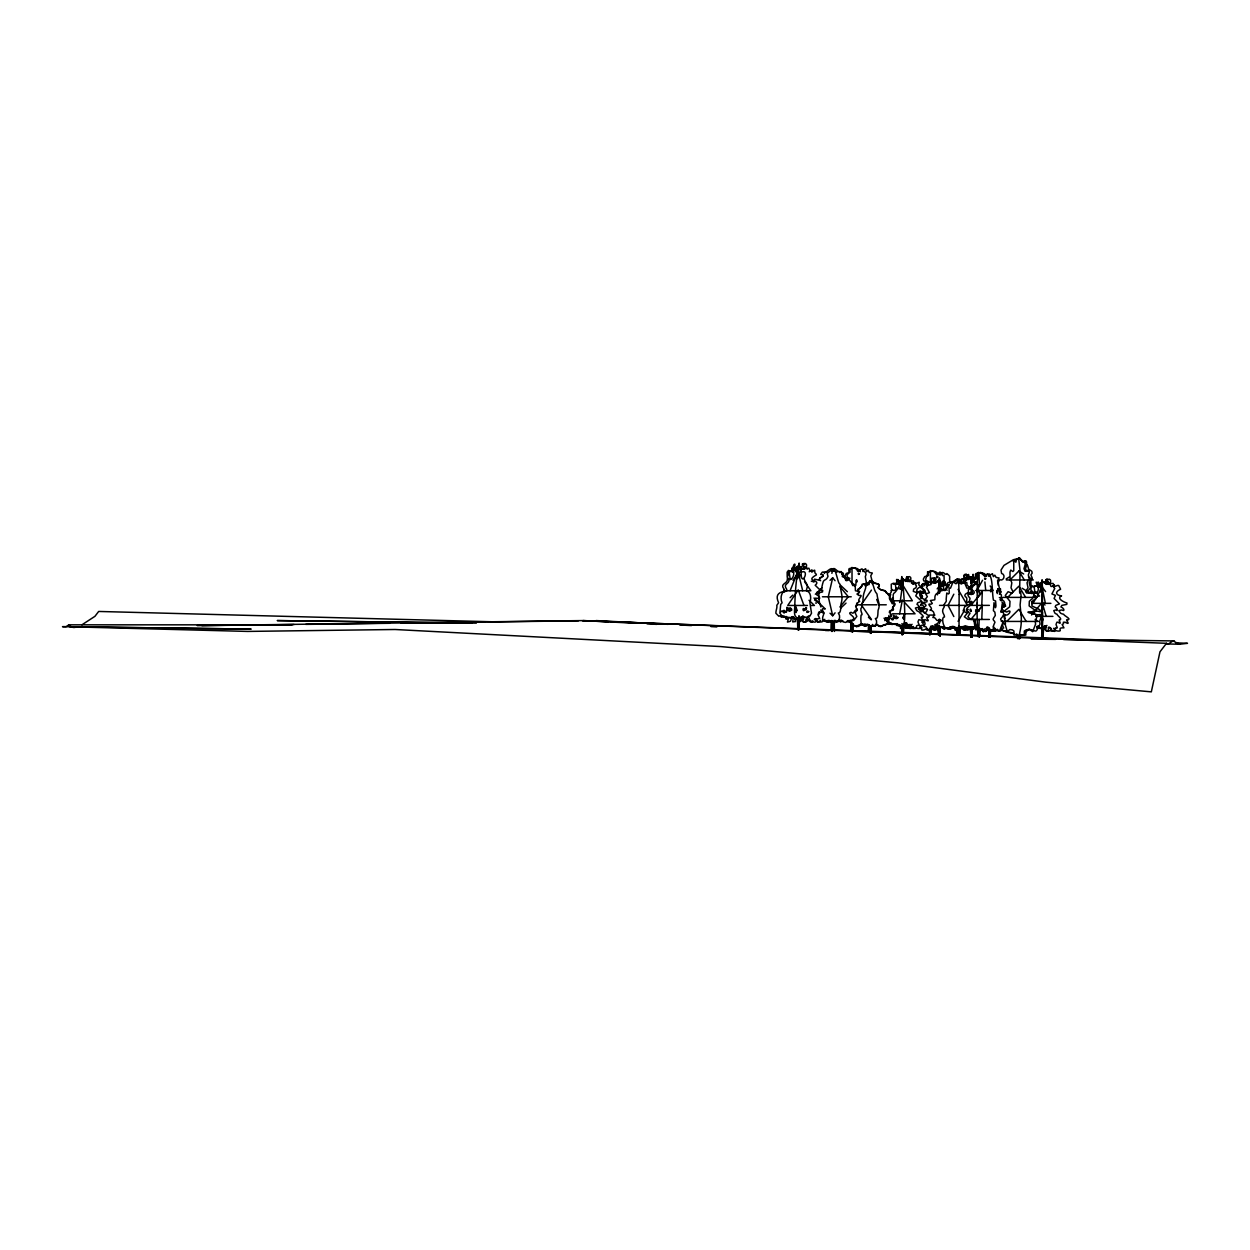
<?xml version="1.0" encoding="UTF-8"?>
<svg xmlns="http://www.w3.org/2000/svg" width="1250" height="1250" viewBox="0 0 1250 1250"><rect width="100%" height="100%" fill="white"/><g stroke="black" fill="none" stroke-linecap="round" stroke-linejoin="round"><path stroke-width="1.5" d="M797.359 572.141L796.938 579.016L797.297 566.641L797.922 573.266M901.578 625.406L901.609 628.562L901.828 625.703L896.938 625.531L897.391 623.672L891.703 624.375L891.687 623.328A2.812 1.781 -90 0 0 890.078 623.344L888.156 620.656L888.906 615.5M939.219 584.344L939.266 585.25L939.297 583.859M939.406 581.672L939.531 591.656L939.578 590.125M939.422 632.391L939.422 629.719M939.5 585.578L939.547 584.516L939.578 585.531M939.453 582.562L939.422 580.281L939.469 586.047M963.672 626.688C961.125 629.812 964.828 631.328 965.828 627.984M1042.188 630.984L1042.188 639.078L1042.109 625.453L1042.172 626.734M939.172 625.391L939.344 629.781L939.328 628.141M941.656 586.531C937.938 588.016 939.797 577.922 939.391 582.328M939.438 628.078L939.469 626.828L938.125 629.734L936.063 629.641L935 626.484L935.688 624.422M798.109 629.25C800.5 611.094 793.203 623.281 794.672 608.078C795.094 597 795.438 588.188 796.719 578.453M799.062 569.125L797.625 566.156L794.391 569.359M832.406 631.438L832.547 620.734L831.156 620.531M939.219 629.094L939.422 625.453M939.625 620.844L939.703 619.359L939.625 620.719M939.563 588.406L939.484 582.094M972.125 579.328L970.578 576.891L965.969 579.922M977.172 605.547C976.781 628.078 978.125 627.094 978.813 636.828M1018.641 638.703C1019.703 630.812 1022 626.953 1021.156 614.531M1045.375 603.344L1041.266 583.062L1043.531 581.609L1048.25 584.391M1042.062 583.109L1042.234 587.859L1042.219 584.781M1042.453 620.609C1042.438 613.547 1042.391 625.141 1042.453 618.578M790.109 578.453L789.125 572.078C796.578 567.719 793.844 580.844 788.969 579.578C789.562 584.391 782.703 583.516 786.469 588.922A2.375 1.922 -90 0 1 786.797 590.844C779.688 591.969 774.594 593.859 778.594 602.797L776.812 605.312C777.234 607.844 776.312 609.109 775.984 611.688L775.859 613.234L778.844 616.281A2.531 2.5 -90 0 1 781.281 616.125C779.984 618.766 784.406 615.625 785.922 617.484L791.094 617.672L792.328 616.578C794.391 621.109 801.812 615.859 797.641 629.25M896.125 589.891L895.359 584.25C903.672 581.469 896.172 591.141 894.938 592.453C890.656 594.438 896.047 601.297 891.031 601.828M902.312 631.109L902.328 626.016M939.344 581.547L939.359 577.859L940.359 581.781L939.266 593M939.219 627.797L939.281 628.703M939.469 588.188L939.469 587.984M971.344 636.812L971.422 627.406L969.984 626.781M971.5 586.797C971.406 584.172 970.953 577.719 975.109 578.156C978.078 576.969 973.828 575 976 573.562C979.828 573.391 982.719 571.625 986.016 574.953L986.562 576.453M973.125 579.922L972.703 578.5C971.438 574.203 966.438 583.875 969.063 577C968.156 570.406 968.344 578.812 966.359 578.875L964.281 583.234M1034.406 586.812C1039.875 582.484 1039.5 595.078 1034.094 592.938L1030.656 593M1042.594 581.562L1041.297 583.062L1041.906 585.344C1042 588.766 1042.188 573.203 1042.047 583.141M924.406 585.672C924.188 583.078 931.609 580.984 925.688 580.844C925.359 577.109 928.312 574.922 927.547 571.828C931.375 571.656 934.281 569.875 937.594 573.219L938.125 574.703M1042.125 629.672L1042.109 630.578M869.297 631.125C870.797 615.188 859.125 636.344 861.078 615.141C864.266 615.062 858.406 609.922 862 606.891C860.859 603.406 863.641 602.281 862.984 599.234C863.359 593.297 864.344 592.469 865.562 588.328C866.375 580.234 868.469 587.875 869.859 581.016C874.953 584.828 872.875 589.406 876.984 594C877.703 601.172 880.719 604.25 878.094 610.312C877.781 613.578 878.234 619.297 875.328 618.516C878.312 621.875 875.688 626.219 873.281 626.219C871.938 621.469 872.891 627.969 870.438 625.625M903.078 583.938L903.281 590.375L903.016 584.078M939.453 589.281L939.469 590.781L939.563 589.125M973.938 626.844L971.812 627.406L971.688 637.328M831.438 631.438L831.844 620.734M869.234 631.125L869.422 625.234L867.781 624.297M891.734 615.969L891.438 614.25M939.719 620.578L939.547 619.719M1041.688 637.391L1041.766 639.078L1041.875 586.688M1042.312 584.656L1042.312 590.547M1042.016 629.422L1042.047 631.125L1042 626.859M1042.609 611.844L1042.531 625.781M1029.344 571.156L1027.516 565.375L1025.25 563.25M1042.031 629.078L1042.016 626.844M1042.703 638.609C1039.266 632.688 1048 619.453 1044.938 629.344M939.141 619.25L939.188 622.922M1039.406 628.172C1036.734 629.047 1040.031 625.812 1037.906 626.188L1037 627.141M1042.281 583.375L1042.312 582L1042.328 583.188M1042.438 619.875L1042.453 619.031M924.297 600.562L927.344 596.656L925.781 594.094L929.422 592.656L926.5 587.188C928.547 586.312 925.969 581.469 929.062 585.172L931 584.562L931.672 582.141C935.938 582.844 931.656 579.234 934.281 577.922C938.203 578.969 931.016 587.391 938.5 580.328C927.812 587.5 937.234 579.031 932.234 577.922C929 579.125 933.75 583.203 928.578 582.141L926.719 585.172C923.422 581.672 918.719 586.422 923.234 588.688M989.078 636.844L989.312 628.797L986.891 628.141M798.422 625.031L798.344 629.781M798.641 629.25L798.984 615.75L799.125 619.688M957.328 633.953L957.594 627.562L955.375 627.703C953.281 624.984 950.531 626.984 947.734 628.625C943.281 628.797 940.828 626.984 936.438 624.953C936.375 622.641 945.172 619.828 939.203 619.75C935.969 622.859 936.266 616.5 932.859 617.516C935.406 614.594 933.938 610.125 929.938 610.109C935.156 609.109 924.781 602.984 930.922 604.234L932.328 603.469L930.375 600.531L934.781 599.797C935.141 598.219 934.203 595.953 936.469 593.656L938.5 592.625C941.094 592.922 940.812 584.719 941.406 590.5M797.516 629.25C801.266 617.422 795.266 620.719 793.391 616.578L792.375 617.672L787.562 617.547L786.188 616.453L783.781 617.328L784.406 616.25A2.531 2.047 -90 0 0 782.328 616.281L779.875 613.234L780.703 604.406L782.125 602.797C780.219 598.938 780.906 593.344 784.297 590.844A2.375 2.344 -90 0 0 783.891 588.922C779.562 583.219 788.156 584.062 787.297 578.672L790.656 579.016M1041.422 616.141L1039.641 621.5L1040.062 624.125L1036.641 630.531C1035.562 632.875 1028.844 626.578 1025.859 630.984L1025.781 635.109L1020.359 634.938L1019.672 638.703M866.594 585.562L867.203 583.172L867.828 584.391M988.875 636.844C990.812 618.516 986.453 637.188 983.938 629.531L979.797 628.516L979.391 636.828L979.469 628.516L982.719 629.531L983.484 631.688L984.625 631.172M1035.984 614.531C1015.188 609.859 1042.188 613.406 1034.938 610.156L1029.141 605.938L1029.328 601.359L1030.938 599.719C1033.391 599.016 1032.062 596.109 1035.172 596.062L1031.703 591.703L1026.891 593.172L1025.562 591.672L1028.031 587.797L1027 582.797L1029.25 578.734L1028.312 574.938L1029.328 572.156L1028.375 570.094L1025.156 571.375L1023.953 568.734C1028.094 555.547 1022.547 564.156 1021.641 560.781L1019.5 558.141L1013.109 561.078M939.328 581.859L939.359 583.109L939.328 582.094M977.141 604.047L977.047 607.688L977.406 577.969L978.672 572.328L979.125 574.625M978.219 630.875L978.312 627.438L976.641 625.703M1040.562 614.531C1031.328 616.078 1027.359 608.578 1040.641 611.781L1041.297 611.094L1038.938 609.297L1031.922 605.938L1032.156 601.359L1034.188 599.719C1037.062 599.109 1035.922 595.875 1039.531 596.062L1035.156 591.703L1029.078 593.172L1027.422 591.672L1030.531 587.797L1029.219 582.797L1032.234 578.062L1030.891 574.938L1032.156 573.156L1031.766 571.25L1029.969 570.031L1028.141 571.094M820.938 607.016C818.312 600.703 818.969 596.891 818.844 591.547M929.719 629.141L929.688 634.734M939.688 623.016L939.656 620.047M973.266 579.375L973.094 574.281L974.266 579.703M969.984 578.625L970.359 578.047M1017.75 638.703L1017.328 634.938L1013.953 635.109L1013.922 630.984L1012.312 629.812L1009.75 629.578L1007.359 631.703L1005.078 624.125L1005.75 620.5M796.078 609.031L796.078 609.906M970.578 629.938L970.906 637.328L970.391 627.344M978.922 627.438L979.187 619.391M901.875 623.641L902.297 624.172M981.781 605.375L982.297 591.734L970.875 605.375L989.391 605.375M981.781 619.453L982.297 605.812L970.875 619.453L989.391 619.453M1042.344 620.234L1042.359 619.266M929.422 629.141L929.375 634.734M958.172 580.391L958.281 579L958.5 583.797M944.438 583.234L944.844 585.578L949.281 584.547M852.688 623.562L852.516 631.891M957.828 628.625L957.609 628.047M801.453 572.141C810.828 568.484 800.25 589.812 801.219 571.062C802.063 556.75 799.875 583.047 797.188 568.734M958.516 583.812L958.687 581.859L959.109 594.406M958.609 626.938L958.406 633.953M788.062 608.25L786.969 610.094M824.375 573.438L824.406 572.719C826.969 572.547 832.047 565.188 833.297 570.641L833.891 571.328M1031.875 590.719L1031.688 593.594M832.094 630.297C834.531 625.031 829.797 617.484 827.562 621.891L826.547 621.812C817.016 619.109 828.906 611.859 820.688 612.047L819.109 612.125L819.297 613.844L817.906 614.656L819.734 618.469L814.25 619.359M979.375 590.422L979.375 594.578M979.094 575.625L979.359 585.609M1041.719 635.688L1041.953 628.641L1038.797 628.203M1038.234 586.844C1037.109 580.016 1039.766 583.172 1040.828 587.859C1043.375 584.938 1042.125 586.734 1042.406 590.406M943.859 590.5L943.297 585.359L946.969 584.859M852.953 623.562L852.719 631.891M933.266 625.969C932.562 628.172 937.516 627.562 934.484 629.359M884.859 620.656L885.844 618.078M976 584.609L976.062 582.328L977.188 581.938M973.141 627.016L974.984 626.797M796.156 608.5L796.078 607L796.844 611.062L796.188 607.609M1017.672 638.125L1017.734 634.891L1016.781 634.266M901.781 633.125L901.703 625.844M900.313 625.875L901.281 625.844L900.562 628.5L900.406 625.547M921.891 607.953L922.812 610.25L921.094 611.859M873.188 625.688L870.344 626.141L870.312 633.391M937.719 581.516L939.062 580.281L940.734 581.781L939.375 585.422M794 568.25C797.578 559.984 790.062 565.984 795.344 570.719M975.859 611.016C980.891 612.859 975.188 607.812 975.625 611.781M799.344 617.953L798.812 629.781M1017.453 638.125L1017.531 634.891L1016.328 634.266M979.547 636.828L979.562 628.516L982.203 629.531C983.344 635.094 983.687 627.688 985.766 628.891L986.391 628.406C987.75 621.953 993.312 639.344 993.406 626.031L994.359 623.547C996.781 621.203 991.203 620.453 993.781 617.781L995.312 615.453L994.859 612.141L993.406 610.688L994 602.688L995.438 607.688L995.984 606.016L995.594 601.016L993.406 600.094C991.984 592.562 992.828 580.188 990.016 575.906C987.406 578.344 989.172 569.922 985.016 576.484C982.656 574.297 980.672 571.406 976.688 573.562L976.016 578.156C967.703 580.344 980.266 583.656 975.328 584.234M969.484 578.203L970.688 576.891M990.016 637.281L990.281 630.969M1037.891 583.188L1038.312 582.062L1040.875 587.859M870.328 627.172L870.344 632.281M903.172 633.812L903.516 624.828L905.219 623.203M1042.734 637.859L1043.312 626.734L1045.25 625.766M903.813 615.375L903.344 618.734L903.844 615.156M867.109 624.516L866.313 626.109L864.281 625.188M945.5 627.719L944.156 629.344L941.375 627.062L939.688 627.359L939.953 636.109M921.703 601.719L921.828 603.109L925.406 604.109L926.031 605.656C924.375 606.219 922.281 610.75 925.547 608.688L927.516 609.312L926.312 611.859A8.5 6.094 -90 0 1 924.125 612.922M930.969 628.984L930.781 633.828L931.203 628.984M1041.734 623.219L1041.781 622.125L1041.703 623.234M989.719 576.156L989.531 573.984L987.547 574.484M785.422 617.141L786.062 619.125L788.281 619.109L787.453 622.094L790.484 621.219L791.906 617.344L793.203 618.594L792.703 621.938L795.594 621.547L794.594 618.359M795.578 611.047L795.969 612.562L795.547 611.031M816.047 598.562L814.641 598.703M902.172 580.625L902.391 579L902.625 585.297M944.938 590.625L945.438 589.016L947.141 590.234M858.078 590.594C857.766 587.734 862.875 588.016 862.156 584.266C868.781 584.266 866.406 585.484 865.312 576.578C867.672 573.344 863.5 569.922 863 571.594C862.406 564.141 858.266 575.094 857.094 570C854.578 566.5 852.594 568.672 849.156 568.609C847.984 570.562 850.359 572.359 847.75 574.156C844.516 577.062 852.172 579 846.625 579.281M831.234 630.297L831.141 621.797C825.313 623.703 825.984 617.922 821.953 621.891L817.891 622.156L816.969 620.125L814.891 619.859M798.953 629.781L798.844 620.531M903.375 633.812L903.984 623.516M970.875 585.547L969.656 588.938L972.203 591.062L971.578 594.578M856.391 580.438C857.516 586.641 856.594 572.438 855.781 585.531L852.516 585.531M900.328 600.781L902.547 584.656L912.344 600.781L893.719 600.781M990.203 637.281L990.578 630.969M1042.938 637.859L1043.75 626.734L1046.984 625.453M973.016 627.016C971.781 634.156 976.828 623.562 974.516 620.688M919.375 608.281L919.328 609.516L922.094 611.656M977.469 631.078L978.312 629.203M951.75 627.719L950.641 629.312L946.75 627.969M975.203 626.922L976.047 628.609L978.109 628.578M972.766 626.844L971.688 628.203L971.859 636.812M814.062 581.891L814.609 579.172L819.109 580.188L820.422 577.484L822.812 576.547L823.234 574.797L820.656 574.422L822.359 572.078L826.5 572.031M902.688 589.5L902.641 587.406M971.844 627.406L972.172 636.812M900.672 585.547L901.797 576.578L901.906 581.625M1040.953 587.859L1042.266 586.703L1040.906 583.062C1042.156 579.047 1049.609 588.109 1045.781 581.672C1047.203 575 1046.984 584.516 1050.016 583.422L1050.25 584.203M875.547 625.688L873.781 626.219M947 588.406L946.797 584.859L944.375 584.984M958.641 625.906L959.031 628.766L959.125 594.797M1000.562 629.281L1001.672 630.328A4.859 4.859 0 0 1 1003.047 630.906L1006.5 630.719M899.656 613.797L902.391 600.016L899.578 602.516M975.766 581.703L975.969 584.297M957.25 635.203L957.078 628.547L952.969 627.891M870.328 626.625L872.516 625.547M898.969 584.281C897.031 572.5 903.859 592.891 901.437 580.5C902.641 576.5 913.047 585.641 907.594 579.109M937.453 594.891L939.438 585.938L940.625 591.312M798.984 568.734L790.062 590.766M835.078 580.719L832.687 577.797L828.297 596.781L832.687 615.75L835.078 612.828M921.625 598.578L922.141 596.172L920.531 594.422M967.078 628.25C965.672 631.344 971.156 629.688 969.344 627.578M1000.531 600.547L1002.141 598.672L999.344 597.547M1048.281 628.266L1048.375 627.25M793.766 572.141C792.469 555.062 798.141 586.5 798.312 566.172C800.469 577.656 798.25 552.891 799.609 568.203M804.703 566.719L807.281 569.141M864.937 585.688L865.75 583.266L866.141 585.109M956.875 635.203C960.469 627.562 952 628.328 949.781 627.141L948.406 629.125L947 628.047M931.625 582.922L932.969 582.094M956.453 629.281L958.156 629.938M998.297 585.344L998.375 581.781L999.922 579.734C1003.641 581.578 1006.062 574.5 1001.594 573.438L1001 570.094L1003.984 565.375L1013.297 559.75L1019.75 558.141L1023.359 562.203C1028.031 556.984 1026.75 566.734 1025.375 568.734L1026.906 571.375M792.781 572.141C791.375 568.5 794.641 565.688 791.859 568.25C792.734 575.125 786.844 567.469 788.422 571.953M950.609 583.047L957.156 579L961.5 583.703L963.234 583.203M940.344 582.562L939.469 584.906M834.438 630.297L833.984 624.281L835.375 621.328C839.703 623.625 840 617.016 843.047 621.891L845.719 622.438L847.531 621.266C862.703 618.656 844.672 613.578 851.219 612.312C854.406 615.562 853.875 608.938 857.281 609.891C854.172 606.266 857.516 602.406 859.75 601.344C855.609 600.547 865 594.172 859.141 595.547L857.781 594.734L859.656 591.547L855.453 590.766C855.109 588.984 855.953 586.578 853.828 584.125L851.875 583.016C849.078 580.781 850.516 578.344 845.688 580.188L844.125 575.875L841.797 574.547M828.828 620.297L828.219 622L826.547 620.734M974.906 579.109L976.922 577.344M976.484 574.625L980.547 572.328L983.625 574.188M962.312 579.703L964.672 578.578L964.719 577.203M974.312 579.406L974.312 577.344L973.203 579.609M797.953 573.266L798.156 572.5L800.328 575.578M938.937 625.5L937.875 627.156C935.531 625.219 936.141 632.547 934.359 629.016M841.812 574.25L841.016 571.438L839.328 572.578M1031.953 603.656L1031.734 601.703M831.875 573.375C834.312 559.922 837.75 583.438 839.453 583.641L839.922 584.125C840.797 592.453 843.391 596.281 841.109 603.531C840.703 607.422 841 613.547 838.312 613.062C841.313 616.797 838.672 621.859 836.312 621.891C834.75 617.281 831.797 626.078 833.422 630.297M959.312 635.203L960.078 628.094C963.453 630.156 963.25 624.031 965.469 628.625L968.125 628.875L969.344 626.844M799.203 575.922L799.609 574.859L799.344 577.969M866.922 624.438L865 626.312L863.641 625.688M908.516 628.016L905.656 627.594L907.172 625.703L906.609 623.141L903.422 624.172L903.25 631.109M821.062 590.766L822.656 583.641C823.844 578.078 825.688 581.719 827.984 576.547C827.797 573.859 825.828 573.844 829.453 571.547C831.078 571.172 832.734 565.703 833.094 570.641M860.531 623.859C859.75 629.109 851.984 625.422 850.016 622.219L850.219 620.422M926.828 628.609L926.609 629.781L929.187 629.641A5.281 3.688 -90 0 1 930.219 629.016L930.391 628.703M822.203 576.672L823.25 575.734M921.766 621.938L924.5 621.406L925.094 623.859L923.844 626.578C929.234 626.141 924.047 630.484 928.922 629.641A5.281 3.781 -90 0 1 930 629.016C934.312 620.719 930.703 631.359 935.203 629.375C938.438 629.219 932.25 622.312 938 625.547L936.297 624.5M860.641 586.969C861.188 589.891 855.281 588.141 858.75 591.062L858.141 593.609L856.859 594.078M868.75 584.828L870.234 580.5L871.047 581.781M1049.141 630.578C1043.578 631.891 1046.516 628.828 1046.062 625.703M836.25 572.031L837.141 572.062M890.672 618.109C893.094 620.266 897.438 615.766 893.125 617.531M995.469 628.453L994.531 630.953L991.203 629.703M907.938 576.844L909.625 576.641C912.844 577.844 908.109 581.922 913.25 580.859L915.094 583.891L919.266 582.266L918.766 584.859L920.75 586.719C914.719 589.125 915.984 592.859 921.719 593.328C916.172 595.656 923.953 599.625 927.094 600.438L926.922 601.828L921.953 602.812L921.078 604.375C923.656 604.969 926.016 609.562 921.75 607.406L919.016 608.031L920.688 610.578A8.5 8.453 -90 0 0 923.719 611.641C923.859 613.094 931.438 616.203 928.453 617.234C923.031 615.562 932.922 623.719 925.078 619.609L922.859 620.672L918.875 619.672L917.922 621.922L919.359 625.297C913.578 624.828 919.063 629.234 913.844 628.359A5.281 4.094 -90 0 0 912.688 627.734L909.969 624.281L909.094 625.406L909.766 628.359L905.281 628.016L905.828 623.141M941.328 626.828L939.688 627.359L939.922 634.406M999.484 589.578C1001.766 586.719 999.266 591.547 1001.297 591.844L999.406 594.281M1053.219 586.016L1054.391 584.828L1054.094 586.938M953.828 594.188L948.047 605.375L953.828 616.547M1041.844 631.062L1041.859 628.391L1039.562 628.109M850.672 620.422L850.469 622.219C853.469 627.781 858.438 625.438 862.438 624.438M908.172 624.531L908.094 626.516M930.094 628.141L930.016 629.641L933.375 629.375M975.406 578.047L974.438 579.609M896.828 587.984L894.828 590.375L890.953 590.438L891.344 591.891L889.812 594.25L888.062 594.672M977.016 590.484L982.547 580.25M862.875 570.453L865.609 568.734L866.609 571.734L868.031 570.188L869.344 572.469L872.344 573.016L870.75 575.828L872.859 583.797M982.156 628.531L980.953 630.328A4.859 3.438 -90 0 0 979.984 630.906L979.672 630.953M913 584.125L913.109 582.266M998.391 630.578L994.094 630.641M960.703 581.484L961.562 578.875C966.453 579.844 961.812 575.609 964.906 574.359C970.75 574.078 961.219 581 967.203 579.703M958.078 621.344L964.609 610.156M782.969 611.859L783.984 610.203M1036.875 627.406L1037.109 626.234M920.344 593.078C922.281 589.828 923.625 592.188 925.672 592.578M824.812 619.375L823.047 620.266M811.766 571.953L811.922 569.844L809.188 571.766M1000.672 611.797L1001.422 610.672M930.484 627.797L930.688 626.188M781.938 610.875L780.609 612M961.109 627.094L959.406 629.188M796.938 567.859C799.438 563.438 801.031 569.609 804.203 569.344C807.578 568.625 799.578 563.297 805.344 563.5C808.641 564.828 803.703 569.297 808.938 568.25L809.875 571L812.547 571.688C816.625 567.453 813.25 573.062 816.078 573.969L816.391 574.891C803.734 582.031 822.203 579.344 815.172 585.25L819.109 589.062L822.688 590.375L822.516 591.953L817.594 593.078L816.719 594.828C819.188 595.484 821.719 600.656 817.375 598.25L815.422 598.328L814.641 600.031C819.656 603.156 821.312 605.203 825.25 608.969C817.562 606.844 828.172 616.047 821.719 612.141M970.625 593.266L972.344 592.656L973.062 594.016M967.438 576.766L965.625 578.531L966.141 579.922M856.531 604.797L861.25 604.797L871.453 590.078M792.953 580.141L795.062 577.109M784.031 613.141L784.953 611.891L783.141 610.953M964.547 575.531L966.234 574.281L967.344 575.297M940.641 588.922L940.516 590.531M890.422 600.781L892.609 597.844M899.172 589.047L902.453 584.656M1175.812 642.844L1187.5 643.312L1179.531 644.25L1173 640.938L1167.938 644.25L1166.484 643.312L1159.969 651.828L1151.328 691.859L1045.766 682.172L898.266 662.859L720.422 646.547L395.078 629.5L247.578 631.422L69.734 626.766L251.141 629.094L62.5 626.672L66.062 626.672L68.875 624.828L292.172 624.828M937.172 588.875L939.438 585.938L942.109 590.781M974.766 579.609L976.469 577.422L976.641 578.625M831.969 571.328L832.531 570.641C833.422 565.062 836.891 572.156 839.469 571.547C845.219 573.344 843.531 573.797 842.25 576.547C844.266 578.125 849.625 577.797 846.125 580.688M926.484 628.703L926.234 629.016A5.281 5.281 0 0 0 924.75 629.641C917.797 631.891 925 625.625 919.641 627.359M977.453 597.797L982.297 591.734M977.453 611.875L981.094 607.328M970.625 594.406L970.844 592.688L969.297 593.969L968.344 593.234L968.484 587.875L966.922 588.188L964.156 581.906L960.859 583.797L957.453 579L954.578 581.953L948.125 582.5L946.469 584.672L948.969 585.016L948.563 586.641L946.234 587.5L944.969 590.016L940.906 589.016L940.547 590.531M866.844 584.922C869.125 581.25 871.5 578.922 874.578 583.344C880.219 583.828 880.047 584.938 878.203 587.531C880.875 592.141 885.437 588.172 886.484 593.062L888.203 594C891.203 596.703 887.469 599.594 891.438 600.297L893.312 600.328L891.734 602.781L892.25 603.734L894.547 603.297M902.641 585.297L903.062 579.438L903.016 584.281M839.891 607L848.312 596.781L839.891 586.547M1029.266 629.219L1025.375 632.219M893.719 584.25L895.375 583.234L898.156 584.078M868.953 583.094C869.953 578.016 873.047 582.969 875.562 583.266C880.578 584.797 879.172 585.188 878.016 587.531C881.469 591.484 884.547 589.344 886.875 593.062L888.625 594C891.703 596.719 887.891 599.625 891.938 600.297L893.922 601.031C889.5 604.531 896.891 601.953 894.594 605.469C890.797 608.094 895.938 609.375 891.687 610.672M800 617.688C800.953 626.188 800.422 618.141 802.953 615.75M951.844 627.016L950.484 628.625L945.75 628.062C942.594 625.781 941.391 616.375 944.5 616.984C944.734 614.047 940.266 612.031 944.281 606.828C942.719 603.297 947.563 602.5 946.156 599.328L946.766 592.984L948.359 593.969L949.219 593.234L949.094 587.875L950.516 588.188L953.031 581.906L956.031 583.797L959.516 579.031L961.75 581.953L965.359 583.047M1031.547 614.984L1042.125 602.578L1045.016 605.078M973.547 619.266L970.672 619.406L967.859 616.797L970.047 613.281L968.094 612.344C961.984 607.203 975.922 604.906 971.562 601.359C968.672 605 969.484 600.609 970.031 598.312C962.734 589.469 976.75 597.25 973.812 591.062C967 587.875 981.266 581.938 972.188 582.578L971.797 580.859M907.656 579.312L909.5 581.641M961.656 627.984L959.438 629.875M1035.875 591.781L1034.547 592.938M820.766 620.297L818.406 621.859M906.828 623.203C900.234 624.125 903.75 625.75 902.516 634.828M1033.875 593L1034.984 592.453L1034.109 586.812L1035.625 585.797L1038.219 586.641M1009.969 579.969L1018.906 571.031L1023.688 574M1007.656 597.391L1018.859 586.188L1025.641 597.391M1048.156 581.875L1048.516 583.375M842.828 620.734L840.422 622.047L839.266 620.297M790.109 597.688L792.812 595.094M815.344 594.25L822 587.922M830.016 580.328L832.687 577.797M840.688 608.156L846.031 603.094M901.25 589.453L900.969 586.703L900.953 589.5M889.312 612.531L889.688 610.875M798.438 619.344C801.906 619.984 800.469 615.562 802.469 617.672C804.969 616.344 808.656 618.219 808.281 616.125A2.531 1.484 -90 0 1 809.734 616.281L811.516 613.234L809.891 602.797C811.391 598.172 810.984 591.906 806.5 590.844A2.375 1.391 -90 0 1 806.734 588.922C808.984 584.062 804.656 582.703 804.109 578.453M989.297 575.766L992.422 573.688L993.406 576.688L994.828 575.141L996.141 577.422L999.125 577.969L997.531 580.781L999.75 589.359L999.266 592.766L1001.391 594.953L1001.031 600.094C1004.891 598.906 1006.047 606.656 1003.625 607.188C1002.031 597.688 1001.969 608.188 1001.234 611.516C1005.469 612.266 1003.391 616.25 1001.594 617.781C997.828 620.812 1006.156 620.984 1002.469 623.547L999.547 630.953L995.641 630.078L993.375 626.719M971.859 619.266L968.047 619.406L964.344 616.797L967.234 613.281L963.125 610.844L964.906 606.375L970.328 603.906L970.516 601.953L969.219 601.359C963.797 605.891 969.156 597.594 965.359 596.766C962.859 594.109 969.609 591 970.5 594.469M1019.844 634.266L1019.141 638.125M784.375 589.594L783.625 591.391L784.609 592.141M788.125 573.547L788.031 575.984M975.406 619.391C973.484 625.609 981.094 628.094 978.078 636.484M796.969 577.734C795.109 579.156 796.062 572.766 796.859 575.922M815.875 618.469L815.031 619.125C819.484 623.734 810.172 622.531 809.422 619.016C809.266 615.031 804.641 619.047 807.766 620.922C802.812 624.188 800.906 620.781 802.719 616.609M1004.312 616.656L1005.219 618.453M933.156 582.094L933.656 580.594M835.625 620.531L834.109 620.453M877.188 624.578L875.594 624.719M81.906 624.828L94.953 616.312L98.672 611.453L496.094 621.875M969 626.875L965.203 625.812L963.969 627.344L959.438 627.562L959.812 633.953M915.578 627.734A5.281 5.25 -90 0 1 917.047 628.359C924.781 629.406 915.594 624.906 924.125 625.297L922.375 622.578C926.016 621.312 918.172 616.25 922.734 617.234C924.969 616.109 919.109 613.062 919.047 611.641A8.5 6.594 -90 0 1 916.687 610.578L915.375 608.031L917.5 607.406C921 609.5 918.844 604.938 916.984 604.375L917.672 602.812L921.766 601.328L915.766 595.891L917.266 592.812L913.312 591.375L913.672 589.094L915.953 587.703L916.484 585.906C914.328 585.062 917.078 580.172 913.703 583.891L911.594 583.281L910.875 580.859C908.016 581.703 907.922 572.484 906.453 579.109C910.781 585.516 902.375 576.609 901.156 580.5L902.547 584.141L900.562 585.297M920.453 598.156L922.531 596.656L920.359 594.094L925.453 592.656L924.969 590.375L921.047 588L923.031 586.141L922.109 584.344L927.453 581.859L923.719 580.844L923.344 579.109L924.703 576.625L928.469 575.484L928.391 571.828C931.328 571.609 933.203 569.953 935.484 573.219L936.734 574.969L940.031 571.953L940.719 574.938L941.734 573.391L942.672 575.672L944.047 575.25L944.141 582.078M974.297 619.391L973.484 620.703C975.734 623.438 972.609 626.188 978.031 627.438L977.828 636.484M887 623.484L887.219 623.344A2.812 2.188 -90 0 1 887.906 623.031M1046.906 584.391C1048.391 583.062 1043.344 579.266 1047.391 579.203M1006.156 578.969L1009.344 576.984M923.172 609.859L922.109 608.734L918.312 609.281M847.047 580.672L849.828 578.266L845.328 577.625L844.938 575.906L846.297 573.422L850.078 572.281L850 568.609C853.344 568.203 856.188 566.906 859.188 570L860.422 571.766M971.797 590.094L971.859 593.234M876.047 625.453L871.219 626.141L871.172 633.391L871 626.625L872.984 625.672M888.781 618.359C884.297 617.516 883.313 618.969 888.406 621.891C886.875 625.172 882 625.859 878.719 626.219C875.859 621.531 876.594 627.719 873.375 625.672M805.562 617.609C807.156 617.156 811.312 625.891 812.844 620.781M796.891 572.766L798.297 571.969L796.953 568.734C798.469 563.156 800.5 569.375 803.516 569.359C805.188 567.859 799.516 563.562 804.062 563.5L804.625 564.047M941.922 626.656L939.891 626.797M939.359 574.969C943.625 568.672 944.938 576.688 946.922 573.562C951.922 577.688 948.266 575.859 950.25 583.234M902.984 579L901.625 580.5L902.453 584.453L900.719 585.25M886.969 623.719L897.891 624.578C899.938 623.641 904.813 628.562 901.891 634.828L902.281 626.797L901.281 625.844M1035.719 614.906C1038.125 614.812 1035.906 619.766 1035.266 621.5L1035.594 624.125L1032.688 631.703L1029.641 629.578L1026.359 629.812L1024.328 630.984L1024.281 635.109L1019.969 634.938L1019.438 638.703M863.016 623.828L857.594 625.812M978.094 627.562L972.875 628.734L970.859 626.844M1048.734 584.391C1050.547 583.094 1044.141 579.047 1049.406 579.203C1052.641 580.406 1047.891 584.484 1053.047 583.422L1054.922 586.453C1060.172 584.203 1058.219 585.719 1060.281 588.469L1060.594 589.281C1054.531 591.688 1055.797 595.422 1061.578 595.891C1055.984 598.234 1063.828 602.188 1066.969 603L1066.797 604.391L1061.812 605.375L1060.922 606.938C1063.516 607.531 1065.891 612.125 1061.594 609.969L1058.844 610.594L1060.531 613.141A8.5 8.5 0 0 0 1063.578 614.203C1063.734 615.656 1071.344 618.766 1068.344 619.797C1062.891 618.125 1072.828 626.297 1064.953 622.172L1063.359 622.234L1063.547 623.75L1062.125 624.484L1063.984 627.859C1055.422 627.469 1064.641 631.984 1056.875 630.922A5.281 5.281 0 0 0 1055.391 630.297L1053.547 628.344M954.375 627.359C957.484 626.516 951.938 632.219 958.047 629.875M986.922 628.375L989.375 628.891M923.109 592.828L923.734 589.312M912.078 624.281L910.953 625.406L912.016 628.016L910.562 628.562L906.563 627.594L908.578 624.688M1040.234 614.906L1041.297 614.609M918.188 607.5L919.094 607.156M1042.219 587.016C1038.078 590.359 1039.906 581.719 1036.109 582.266C1038.875 588.328 1034.812 585.219 1030.969 586.812L1031.047 591.406L1032.172 592.453M818.156 591.953L817.031 592.141M805.859 621.938C799.375 622.031 805.031 619.531 803.703 616.609M971.406 582.906L970.969 583.594L970.641 579.609M837.438 620.906L838.5 620.531M936.875 582.328L935.109 583.109M916.656 592.688L920.469 590.906L922.031 592.719M885.859 624.719L888.234 622.312L884.062 618.219L886.922 618.875L891.234 615.969C889.375 613.75 889.859 609.094 893.391 609.516C890.391 607.672 895.281 605.812 894.344 603.297M971.141 585.797L976.625 583.594L974.234 581.438M801.75 617.094L800.219 617.297M939.344 585.422C942.5 589.812 941.578 578.047 943.891 581.906M940.797 586.578L943.656 580.719L943.281 585.578M890.781 594.641L890.234 595.594M967.828 629.5L963.594 629.5M934.281 577.922C938.203 577.922 933.453 581.797 934.875 583.109M892.781 624.422L891.297 624.312M785.547 612C781.25 609.672 791.297 613.109 783.328 612.016M1039.328 627.922L1036.906 628.203M899.328 625.609L898.328 625.641M855.594 606.547L856.297 606.031C857.922 605.172 855.641 604.047 857.234 602.812M1000.859 611.688L1002.156 611.625C1005.141 613.531 1003.219 609.344 1001.719 608.828L1002.297 607.406L1005.734 606.031L1001.875 601.922M978.094 611.453C975.094 612.469 976.437 608.375 978.109 610.844M866.906 584.922C862.984 582.062 863.219 585 860.75 586.797M975.734 611.453L977.875 611.047L975.516 610M968.203 611.797L966.781 610.219L968.234 609.406M811.266 581.219L813.688 581.766M1004.766 614.531C1008.141 617.5 1013.562 607.781 1006.672 612.047L1004.312 611.094L1009.703 606.781L1010 601.359L1005.297 595.422L1008.125 591.703L1011.906 593.172L1012.938 591.672L1011.016 587.797L1011.828 582.797L1010.063 578.734L1009.984 572.156L1010.734 570.094L1012.859 571.516L1013.766 570.719L1013.75 560.562L1015.875 562.219L1016.578 559.266L1019.125 558.312L1024.062 562.422M72.578 627.266L101.797 626.875M197.266 625.625L583 620.578L1166.484 643.312M104.578 626.891L75.391 627.266A5237.969 161.609 -90 0 1 68.875 624.828M201.891 625.641L264.172 624.828M270.703 624.828L294.078 624.531M305.766 624.375L389.531 623.281M401.219 623.125L485 622.031M496.688 621.875L578.516 620.797M582.406 620.75L927.906 633.359M940.156 636.109L939.781 627.359L943.125 626.922M941.328 627.094L943.453 626.891M1006.359 579.969L1033.25 579.969L1028.469 576.984M975.688 590.484L993.078 590.484L990.188 585.938M785.578 590.766L810.875 590.766L804.547 581.656M822.438 596.781L851.234 596.781M1002.578 597.391L1036.844 597.391L1033.578 595.359M1050.891 603.344L1033.031 603.344L1042.203 587.219L1045.578 591.609M863.203 604.797L876.828 604.797M886.266 604.797L878.781 604.797L876.688 599.391M807.453 605.469L787.734 605.469L798.219 589.906L803.969 605.469M810.953 605.469L814.438 605.469L809.031 600.281M939.5 605.375L967.406 605.375L958.078 589.391M892.406 613.797L915.062 613.797L904.922 602.766M929.234 615.078L934.938 615.078M1035.641 616.359L1052.922 616.359M1001.266 621.438L1004.922 621.438M1043.156 639.078L1041.594 639.078L1041.953 628.641L1040.375 628.109M476.344 623.125L277.219 620.578L472.031 623.125M1031.312 639.125L1055.703 639.375M1063.5 639.484L1174.453 640.938M903.438 589.875C904.094 599.312 905.672 617.578 904 623.516M818.219 613.234L819.828 612.891L819.297 611.859M1047.156 630.641L1051.625 630.922L1050.75 627.969M816.062 621.297L818.047 621.594M992.75 630.641L995.672 630.906L995.609 629.516M825.344 630.5L829.234 630.609M856.516 631.312L877.938 631.875M889.625 632.188L1119.375 640.625M1165.938 643.906L1179.531 644.25M1048.609 583.375L1049.734 583.422L1051.016 586.453L1052.266 586.453C1055.188 582.766 1052.703 587.578 1054.75 588.469L1051.906 593.938L1055.438 595.375L1054.094 598.453L1059.469 603.891L1055.797 605.375L1055.188 606.938C1056.781 607.484 1058.844 612.031 1055.656 609.969L1053.75 610.594L1054.922 613.141A8.5 5.891 -90 0 0 1057.031 614.203C1057.062 615.609 1062.281 618.625 1060.328 619.797C1056.797 618.531 1063.312 626.016 1057.984 622.172L1056.875 622.234L1056.016 624.484L1057.312 627.859C1052.062 627.438 1057.141 631.75 1052.391 630.922A5.281 3.656 -90 0 0 1051.359 630.297C1047.391 621.156 1050.281 635.438 1045.047 629.672M583 620.578L608.234 621.875M616 622.266L633.469 623.172M647.047 623.859L656.75 624.359M596.047 620.578L668.125 624.344M679.812 624.969L691.5 625.578M710.984 626.594L716.828 626.906M1029.453 579.703L1030.766 580.797L1031.047 585.344L1032.969 586.797M815.547 603.031L816.5 603.109M1003.453 615.516L1004.453 616.266M869.359 625.188L864.531 624.297M896.922 624.578L894.391 624.203M907 576.641C904.922 578.547 908.016 584.844 903.094 579M1042.906 581.562L1046.562 584.391M1008.625 632.031L1012.656 632.922M971.906 582.906L971.922 581C971.234 587.469 970.781 571.812 972.609 579.281M970.828 588.344L967.109 585.234L966.766 582.484L964.625 582.125L963.484 580.391L963.719 583.172M956 580.391L956.828 580.688M935.469 627.656C938.719 627.938 933.859 631.094 932.719 629.297M1014.594 633.812L1006.047 632.031L1001.141 629.219M1005.594 623.812L1003.109 623.328L1002.578 625.594L1003.703 628.078C998.797 627.688 1003.531 631.672 999.094 630.906A4.859 3.438 -90 0 0 998.641 630.578M885.766 624.734C882.25 623.641 882.734 628.016 878.922 626.219L876.891 624.344M856.781 608.906C859.078 610.797 853.406 611.547 855.75 614.125L856.844 616.438L853.859 620.359L848.359 622.047L846.938 621.25M889.328 619.891L888.531 619.266L889.359 618.734M792.625 571.891L789.219 570.938L787.125 572.078L787.203 577.297L788.328 578.453M827.703 620.531L828.688 620.906M848.016 620.5L851.188 622.484L850.984 631.531M938.891 580.281L940.344 581.781M939.422 585.734L940.688 586.578M1055.656 628.578C1053.078 627.797 1057.734 632.984 1052.781 630.922A5.281 3.812 -90 0 0 1051.703 630.297L1050.844 629.156M850.734 621.312L849.188 620.5M971.016 576.891L972.578 578.5M1022.141 588.234L1030.312 593.328M1035.094 619.406L1038.344 621.438L1006.766 621.438L1018.891 609.312L1026.219 621.438M1004.984 614.906L1004.25 617.984L1005.344 621.344M820.625 610.031L821.469 610.625M820.625 580.688C818.609 580.719 819.438 576.781 820.703 578.188M892.484 589.891L891.344 588.844L891.266 584.25L893.375 583.234L896.969 584.281L896.578 579.438L899.547 583.031M999.984 599.562L1001.219 600.469M1017.984 559.297L1018.641 558.141L1020.094 571.25L1019.578 591.672L1019.766 593.172L1020.516 591.703L1021.062 595.422L1020.094 605L1021.047 614.891M868.359 624.75L868.516 631.125L868.859 625.234L864.641 624.297M1040.484 592.062L1040.5 589.266L1041.266 590.562M868.437 617.25L871.125 619.734M840.688 585.391L847.359 591.719M814 598.047L819.344 603.094M830.016 613.219L832.687 615.75M935.047 624.5L937.891 625.453L938.5 635.094M997.328 629.281L998.125 630.328M805.469 619.844L806.047 620.922M961.172 626.578C963.578 627.453 963.781 632.891 967.891 628.172M788.875 608.188C788.031 610.531 789.938 612.516 791.094 609.328C790 609.062 788.438 610.984 790.109 607.719C793.516 610.406 791.75 610.969 786.438 610.594M889.141 623.219L888.719 624.312L891.281 623.906M861.25 604.797L871.453 619.516M928.422 584.062L927.406 584.016L927.922 585.656M972.062 593.203L970.594 591.891M1018.906 571.031L1024.312 579.969M913.344 626.5L914.031 628.5L911.703 628.359A5.281 3.328 -90 0 0 910.766 627.734L910.625 627.422M898.281 582.094L897.875 579.438L900.188 583.031M1041.766 585.406L1042.297 586.703M986.828 629.172L986.625 630.594L983.281 630.578M851.203 621.875L851.281 631.531M944.938 585.578C946.781 579.953 942.812 580.141 942.313 586.047M904.234 618.625L904.094 619.438M1042.125 602.578L1046.203 616.359M798.219 572.547L802.703 590.766M984.281 574.953L984.531 576.016M797.844 578.016L797.859 574.859L798.016 576.328M975.766 627.875L976.031 630.031L974.312 627.094M857.422 626.219L856.344 626.734L855.953 625.812M997.266 593.594L996.969 590.719M984.891 581.953L985.719 590.484M989.062 637.281L988.641 627.656M938.766 635.094L938.359 625.453L938.781 635.094M797.797 629.781L797.422 617.953M939.563 591.172L939.578 593.172M971.172 637.328L970.938 627.344M834.188 621.562L834.469 631.438M989.672 629.469L990 636.844M920.656 604.547L920.719 605.656M833.531 621.562L833.609 624.562M977.219 602.984L977.219 603.578M959.438 633.953L959.141 627.562L961.594 627.703C963.547 625 965 627.234 967.719 627.141L969.109 628.734L972.156 628.062C974.062 623.844 969.641 633.625 972.109 636.812M1042.422 594.453L1042.594 610.031M939.422 626.125L939.422 635.094M989.531 629.203L989.531 637.281M930.406 570.578L930.406 583.281M930.406 628.984L930.406 634.734M852.016 567.375L852.016 584.359M852.016 622.484L852.016 631.891M991.328 588.812C988.797 595.531 993.5 588.938 991.328 588.812M1042.156 582.797L1042.188 581.562L1042.156 582.797M978.328 586.344L978.391 584.859L978.328 586.344M997.859 588.812L996.984 592.359L999.078 589.469L997.859 588.812M978.266 578.5L978.172 579.469L978.266 578.5M1042.547 621.828L1042.5 621.938M903.422 617.062L903.344 617.891L903.422 617.062M799.75 620.922L799.438 622.094L799.578 617.953L799.75 620.922M978.938 611.047L979.094 609.969L978.938 611.047M1042.25 589.266L1042.234 590.562L1042.25 589.266M977.422 588.812L977.531 592.422L977.422 588.812M985.719 578.719C984.484 581 983.969 576.531 985.719 578.719M897.859 617.672C896.266 619.938 893.828 618.125 896.094 615.812C896.625 619.141 897.516 615.906 897.859 617.672M859.438 573.766C858.062 576.062 857.562 571.562 859.438 573.766M937.828 576.969C936.562 579.312 935.828 574.734 937.828 576.969M804.828 609.156C803.438 613.844 801.547 606.359 804.828 609.156M971.344 611.016C969.25 613.469 970.078 605.75 971.344 611.016M893.859 617.219C895.922 619.766 892.75 611.938 893.859 617.219M787.188 609.359C789.859 612.25 785.75 603.391 787.188 609.359M891.203 618.766C892.609 621.672 895.375 618.062 891.297 618.719M805.797 607.609C804.344 613.562 808 606.781 805.797 607.609M884.719 618.766C887.281 621.781 891.141 617.906 884.859 618.719M808.734 611.656C805.547 614.359 806.5 609.234 808.734 611.656"/></g></svg>
